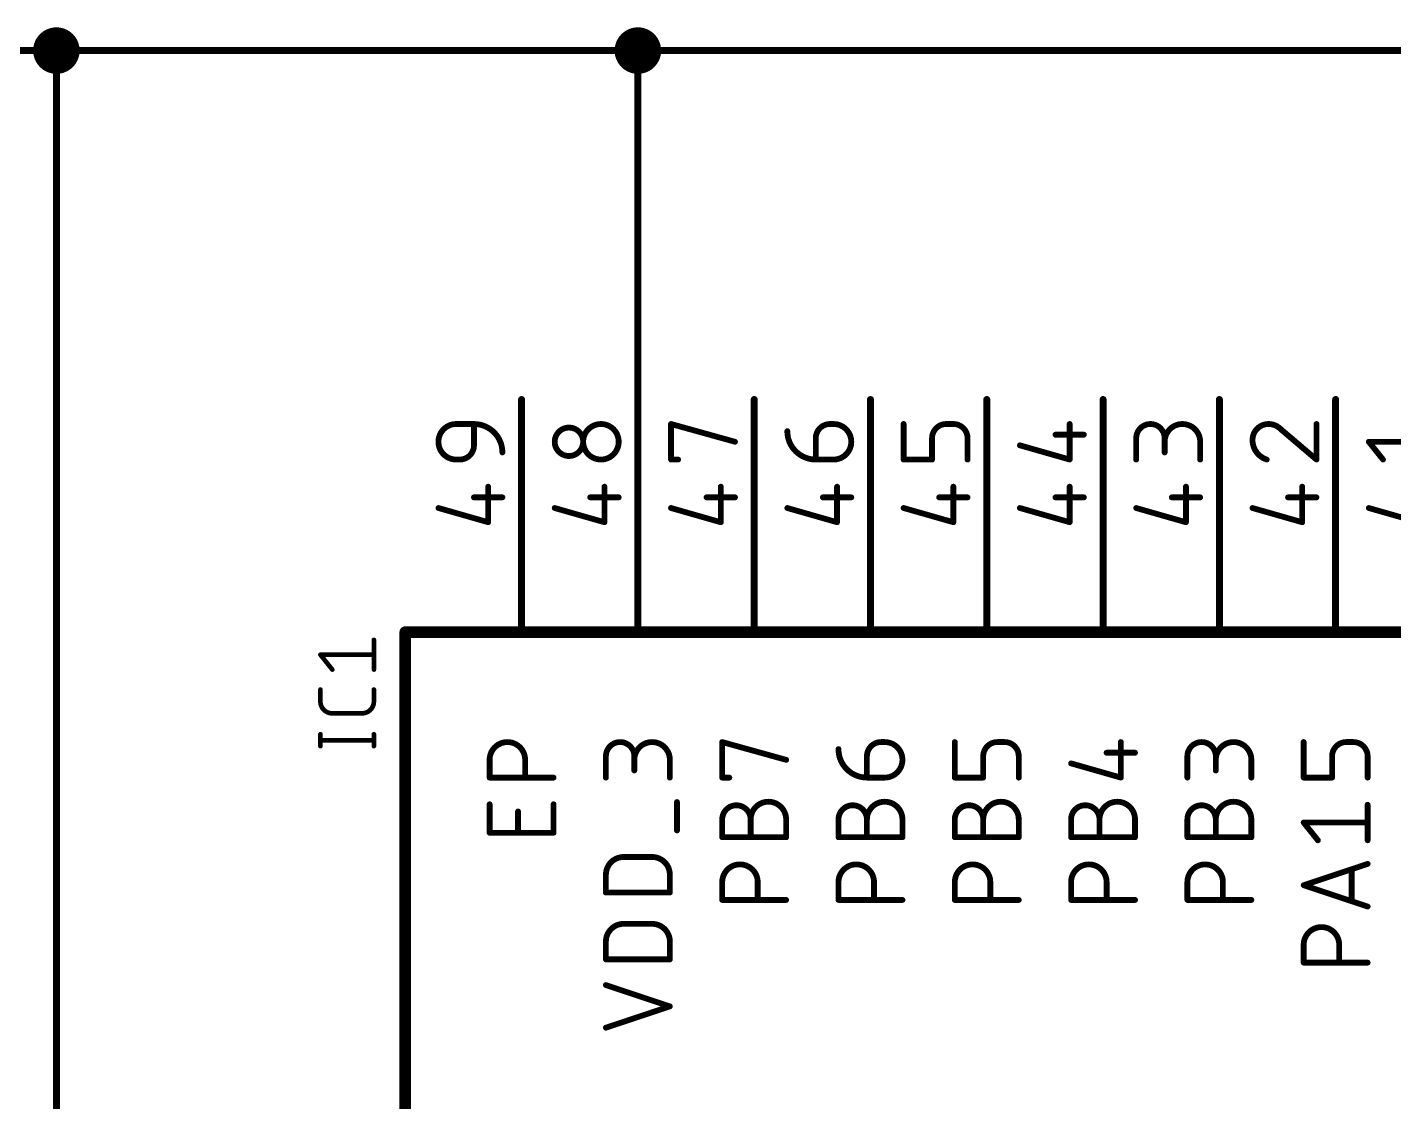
# Model space of a CAD drawing. Extents: x 0 to 261, y -15 to 164.
# Drawn here: x 46.36 to 76.2, y 90.58 to 114.05 of the extents above; entities that cross this region are included whole.
import ezdxf

# ---------------------------------------------------------------- set-up
doc = ezdxf.new("R2010")
doc.units = 0
for name, color, linetype in [('91', 110, 'CONTINUOUS'), ('94', 12, 'CONTINUOUS'), ('95', 253, 'CONTINUOUS')]:
    doc.layers.add(name, color=color, linetype=linetype)

msp = doc.modelspace()

# ---------------------------------------------------------------- linework, layer by layer
at = {"layer": '91'}
for points, const_width in [([(46.99, 113.284, 1), (46.99, 113.792, 1), (46.99, 113.284)], 0.508), ([(59.69, 113.284, 1), (59.69, 113.792, 1), (59.69, 113.284)], 0.508), ([(47.0281, 113.538, 1), (46.9519, 113.538)], 0.0762), ([(46.99, 113.5761, 1), (46.99, 113.4999)], 0.0762), ([(46.99, 113.4999, 1), (46.99, 113.5761)], 0.0762), ([(59.7281, 113.538, 1), (59.6519, 113.538)], 0.0762), ([(59.69, 113.5761, 1), (59.69, 113.4999)], 0.0762), ([(59.69, 113.4999, 1), (59.69, 113.5761)], 0.0762), ([(59.6519, 105.918, 1), (59.7281, 105.918)], 0.0762)]:
    msp.add_lwpolyline(points, format="xyb", dxfattribs=dict(at, const_width=const_width))
at = {"layer": '91', "const_width": 0.1524}
for points in [[(46.99, 113.538), (41.91, 113.538)], [(46.99, 88.138), (46.99, 113.538)], [(59.69, 113.538), (46.99, 113.538)], [(59.69, 113.538), (59.69, 105.918)], [(102.87, 113.538), (59.69, 113.538)]]:
    msp.add_lwpolyline(points, dxfattribs=at)
at = {"layer": '94'}
for points, const_width in [([(57.15, 105.918), (57.15, 100.838)], 0.1524), ([(59.69, 105.918), (59.69, 100.838)], 0.1524), ([(62.23, 105.918), (62.23, 100.838)], 0.1524), ([(64.77, 105.918), (64.77, 100.838)], 0.1524), ([(67.31, 105.918), (67.31, 100.838)], 0.1524), ([(69.85, 105.918), (69.85, 100.838)], 0.1524), ([(72.39, 105.918), (72.39, 100.838)], 0.1524), ([(74.93, 105.918), (74.93, 100.838)], 0.1524), ([(54.61, 100.838), (90.17, 100.838)], 0.254), ([(54.61, 100.838), (54.61, 44.958)], 0.254)]:
    msp.add_lwpolyline(points, dxfattribs=dict(at, const_width=const_width))
for points, const_width in [([(57.1881, 105.918, 1), (57.1119, 105.918)], 0.0762), ([(59.7281, 105.918, 1), (59.6519, 105.918)], 0.0762), ([(62.2681, 105.918, 1), (62.1919, 105.918)], 0.0762), ([(64.8081, 105.918, 1), (64.7319, 105.918)], 0.0762), ([(67.3481, 105.918, 1), (67.2719, 105.918)], 0.0762), ([(69.8881, 105.918, 1), (69.8119, 105.918)], 0.0762), ([(72.4281, 105.918, 1), (72.3519, 105.918)], 0.0762), ([(74.9681, 105.918, 1), (74.8919, 105.918)], 0.0762), ([(54.61, 100.9015, 1), (54.61, 100.7745)], 0.127), ([(54.6735, 100.838, 1), (54.5465, 100.838)], 0.127), ([(57.1119, 100.838, 1), (57.1881, 100.838)], 0.0762), ([(59.6519, 100.838, 1), (59.7281, 100.838)], 0.0762), ([(62.1919, 100.838, 1), (62.2681, 100.838)], 0.0762), ([(64.7319, 100.838, 1), (64.8081, 100.838)], 0.0762), ([(67.2719, 100.838, 1), (67.3481, 100.838)], 0.0762), ([(69.8119, 100.838, 1), (69.8881, 100.838)], 0.0762), ([(72.3519, 100.838, 1), (72.4281, 100.838)], 0.0762), ([(74.8919, 100.838, 1), (74.9681, 100.838)], 0.0762)]:
    msp.add_lwpolyline(points, format="xyb", dxfattribs=dict(at, const_width=const_width))
at = {"layer": '95'}
for points, const_width in [([(55.722, 105.3833, 1), (55.722, 104.6072)], 0.127), ([(55.722, 105.415, 1), (55.722, 105.3515)], 0.0635), ([(55.722, 105.3515, 1), (55.722, 105.415)], 0.0635), ([(56.1418, 105.3833, 1), (56.0783, 105.3833)], 0.0635), ([(56.7309, 104.7624, 0.4142), (56.11, 105.3833)], 0.127), ([(56.11, 105.415, 1), (56.11, 105.3515)], 0.0635), ([(56.11, 105.3515, 1), (56.11, 105.415)], 0.0635), ([(58.1843, 105.3056, 1), (58.1843, 104.6848)], 0.127), ([(58.1843, 104.6848, 1), (58.1843, 105.3057)], 0.127), ([(58.1843, 105.3374, 1), (58.1843, 105.2739)], 0.0635), ([(58.1843, 105.2739, 1), (58.1843, 105.3374)], 0.0635), ([(58.8828, 105.3833, 1), (58.8828, 104.6072)], 0.127), ([(58.8828, 104.6072, 1), (58.8828, 105.3833)], 0.127), ([(58.8828, 105.415, 1), (58.8828, 105.3515)], 0.0635), ([(58.8828, 105.3515, 1), (58.8828, 105.415)], 0.0635), ([(60.4457, 105.3833, 1), (60.3822, 105.3833)], 0.0635), ([(60.4224, 105.4139, 1), (60.4054, 105.3527)], 0.0635), ([(63.8852, 105.3833, 0.4142), (63.5748, 105.0728)], 0.127), ([(63.8852, 105.415, 1), (63.8852, 105.3515)], 0.0635), ([(63.8852, 105.3515, 1), (63.8852, 105.415)], 0.0635), ([(63.9628, 104.6072, 1), (63.9628, 105.3833)], 0.127), ([(63.9628, 105.415, 1), (63.9628, 105.3515)], 0.0635), ([(63.9628, 105.3515, 1), (63.9628, 105.415)], 0.0635), ([(65.5256, 105.3833, 1), (65.4621, 105.3833)], 0.0635), ([(66.4252, 105.3833, 0.4142), (66.1148, 105.0728)], 0.127), ([(66.4252, 105.415, 1), (66.4252, 105.3515)], 0.0635), ([(66.4252, 105.3515, 1), (66.4252, 105.415)], 0.0635), ([(66.8909, 105.0728, 0.4142), (66.5805, 105.3833)], 0.127), ([(66.5805, 105.415, 1), (66.5805, 105.3515)], 0.0635), ([(66.5805, 105.3515, 1), (66.5805, 105.415)], 0.0635), ([(69.1522, 105.3833, 1), (69.0887, 105.3833)], 0.0635), ([(71.1948, 105.0728, 1), (70.5739, 105.0728)], 0.127), ([(71.9709, 104.9952, 1), (71.1948, 104.9952)], 0.127), ([(73.4631, 105.3833, 0.4142), (73.1139, 105.034)], 0.127), ([(73.7348, 105.2668, 0.2053), (73.4631, 105.3833)], 0.127), ([(73.4631, 105.415, 1), (73.4632, 105.3515)], 0.0635), ([(73.4631, 105.3515, 1), (73.4631, 105.415)], 0.0635), ([(74.5427, 105.3833, 1), (74.4792, 105.3833)], 0.0635), ([(61.8024, 104.9646, 1), (61.8194, 105.0258)], 0.0635), ([(62.9856, 105.228, 1), (62.9221, 105.228)], 0.0635), ([(62.9539, 105.228, 0.4142), (63.5748, 104.6072)], 0.127), ([(63.6065, 105.0728, 1), (63.543, 105.0728)], 0.0635), ([(63.543, 105.0728, 1), (63.6065, 105.0728)], 0.0635), ([(66.1465, 105.0728, 1), (66.083, 105.0728)], 0.0635), ([(66.083, 105.0728, 1), (66.1465, 105.0728)], 0.0635), ([(66.9227, 105.0728, 1), (66.8591, 105.0728)], 0.0635), ([(66.8591, 105.0728, 1), (66.9227, 105.0728)], 0.0635), ([(68.81, 105.1822, 1), (68.81, 105.1187)], 0.0635), ([(69.4309, 105.1187, 1), (69.4309, 105.1822)], 0.0635), ([(70.6057, 105.0728, 1), (70.5422, 105.0728)], 0.0635), ([(70.5422, 105.0728, 1), (70.6057, 105.0728)], 0.0635), ([(71.2265, 105.0728, 1), (71.163, 105.0728)], 0.0635), ([(71.163, 105.0728, 1), (71.2265, 105.0728)], 0.0635), ([(72.0027, 104.9952, 1), (71.9391, 104.9952)], 0.0635), ([(73.0821, 105.034, 1), (73.1457, 105.034)], 0.0635), ([(73.1139, 105.034, 0.3252), (73.4243, 104.6072)], 0.127), ([(73.1456, 105.034, 1), (73.0822, 105.034)], 0.0635), ([(73.7554, 105.291, 1), (73.7142, 105.2427)], 0.0635), ([(73.7118, 105.245, 1), (73.7578, 105.2887)], 0.0635), ([(75.6539, 105.027, 1), (75.6539, 104.9635)], 0.0635), ([(75.6787, 105.015, 1), (75.6291, 104.9754)], 0.0635), ([(55.7996, 104.6072, 0.4142), (56.11, 104.9176)], 0.127), ([(56.1418, 104.9176, 1), (56.0783, 104.9176)], 0.0635), ([(56.0783, 104.9176, 1), (56.1418, 104.9176)], 0.0635), ([(56.6992, 104.7624, 1), (56.7627, 104.7624)], 0.0635), ([(58.1843, 104.7165, 1), (58.1843, 104.653)], 0.0635), ([(58.1843, 104.653, 1), (58.1843, 104.7165)], 0.0635), ([(68.0426, 104.9481, 1), (68.0252, 104.8871)], 0.0635), ([(71.163, 104.9952, 1), (71.2265, 104.9952)], 0.0635), ([(71.163, 104.7624, 1), (71.2265, 104.7624)], 0.0635), ([(71.9391, 104.9952, 1), (72.0027, 104.9952)], 0.0635), ([(55.722, 104.6389, 1), (55.722, 104.5754)], 0.0635), ([(55.722, 104.5754, 1), (55.722, 104.6389)], 0.0635), ([(55.7996, 104.6389, 1), (55.7996, 104.5754)], 0.0635), ([(55.7996, 104.5754, 1), (55.7996, 104.6389)], 0.0635), ([(58.8828, 104.6389, 1), (58.8828, 104.5754)], 0.0635), ([(58.8828, 104.5754, 1), (58.8828, 104.6389)], 0.0635), ([(60.4139, 104.6389, 1), (60.4139, 104.5754)], 0.0635), ([(60.3822, 104.6072, 1), (60.4457, 104.6072)], 0.0635), ([(60.5691, 104.5754, 1), (60.5691, 104.6389)], 0.0635), ([(63.543, 104.6072, 1), (63.6065, 104.6072)], 0.0635), ([(63.5748, 104.6389, 1), (63.5748, 104.5754)], 0.0635), ([(63.5748, 104.5754, 1), (63.5748, 104.6389)], 0.0635), ([(63.9628, 104.6389, 1), (63.9628, 104.5754)], 0.0635), ([(63.9628, 104.5754, 1), (63.9628, 104.6389)], 0.0635), ([(65.4939, 104.6389, 1), (65.4939, 104.5754)], 0.0635), ([(65.4621, 104.6072, 1), (65.5256, 104.6072)], 0.0635), ([(66.083, 104.6072, 1), (66.1465, 104.6072)], 0.0635), ([(66.1148, 104.5754, 1), (66.1148, 104.6389)], 0.0635), ([(66.8591, 104.6072, 1), (66.9227, 104.6072)], 0.0635), ([(69.0887, 104.6072, 1), (69.1522, 104.6072)], 0.0635), ([(69.1117, 104.5766, 1), (69.1292, 104.6377)], 0.0635), ([(70.5422, 104.6072, 1), (70.6057, 104.6072)], 0.0635), ([(71.9391, 104.6072, 1), (72.0027, 104.6072)], 0.0635), ([(73.4146, 104.5769, 1), (73.4341, 104.6374)], 0.0635), ([(74.4792, 104.6072, 1), (74.5427, 104.6072)], 0.0635), ([(74.4903, 104.583, 1), (74.5315, 104.6313)], 0.0635), ([(75.9396, 104.5873, 1), (75.9891, 104.627)], 0.0635), ([(56.4522, 104.0144, 1), (56.3887, 104.0144)], 0.0635), ([(58.9922, 104.0144, 1), (58.9287, 104.0144)], 0.0635), ([(61.5322, 104.0144, 1), (61.4687, 104.0144)], 0.0635), ([(64.0722, 104.0144, 1), (64.0087, 104.0144)], 0.0635), ([(66.6122, 104.0144, 1), (66.5487, 104.0144)], 0.0635), ([(69.1522, 104.0144, 1), (69.0887, 104.0144)], 0.0635), ([(71.6922, 104.0144, 1), (71.6287, 104.0144)], 0.0635), ([(74.2322, 104.0144, 1), (74.1687, 104.0144)], 0.0635), ([(55.3426, 103.5793, 1), (55.3252, 103.5182)], 0.0635), ([(56.11, 103.8133, 1), (56.11, 103.7498)], 0.0635), ([(56.7309, 103.7498, 1), (56.7309, 103.8133)], 0.0635), ([(57.8826, 103.5793, 1), (57.8652, 103.5182)], 0.0635), ([(58.65, 103.8133, 1), (58.65, 103.7498)], 0.0635), ([(59.2709, 103.7498, 1), (59.2709, 103.8133)], 0.0635), ([(60.4226, 103.5793, 1), (60.4052, 103.5182)], 0.0635), ([(61.19, 103.8133, 1), (61.19, 103.7498)], 0.0635), ([(61.8109, 103.7498, 1), (61.8109, 103.8133)], 0.0635), ([(62.9626, 103.5793, 1), (62.9452, 103.5182)], 0.0635), ([(63.73, 103.8133, 1), (63.73, 103.7498)], 0.0635), ([(64.3509, 103.7498, 1), (64.3509, 103.8133)], 0.0635), ([(65.5026, 103.5793, 1), (65.4852, 103.5182)], 0.0635), ([(66.27, 103.8133, 1), (66.27, 103.7498)], 0.0635), ([(66.8909, 103.7498, 1), (66.8909, 103.8133)], 0.0635), ([(68.0426, 103.5793, 1), (68.0252, 103.5182)], 0.0635), ([(68.81, 103.8133, 1), (68.81, 103.7498)], 0.0635), ([(69.4309, 103.7498, 1), (69.4309, 103.8133)], 0.0635), ([(70.5826, 103.5793, 1), (70.5652, 103.5182)], 0.0635), ([(71.35, 103.8133, 1), (71.35, 103.7498)], 0.0635), ([(71.9709, 103.7498, 1), (71.9709, 103.8133)], 0.0635), ([(73.1226, 103.5793, 1), (73.1052, 103.5182)], 0.0635), ([(73.89, 103.8133, 1), (73.89, 103.7498)], 0.0635), ([(74.5109, 103.7498, 1), (74.5109, 103.8133)], 0.0635), ([(75.6626, 103.5793, 1), (75.6452, 103.5182)], 0.0635), ([(56.3887, 103.2383, 1), (56.4522, 103.2383)], 0.0635), ([(56.4117, 103.2078, 1), (56.4292, 103.2688)], 0.0635), ([(58.9287, 103.2383, 1), (58.9922, 103.2383)], 0.0635), ([(58.9517, 103.2078, 1), (58.9692, 103.2688)], 0.0635), ([(61.4687, 103.2383, 1), (61.5322, 103.2383)], 0.0635), ([(61.4917, 103.2078, 1), (61.5092, 103.2688)], 0.0635), ([(64.0087, 103.2383, 1), (64.0722, 103.2383)], 0.0635), ([(64.0317, 103.2078, 1), (64.0492, 103.2688)], 0.0635), ([(66.5487, 103.2383, 1), (66.6122, 103.2383)], 0.0635), ([(66.5717, 103.2078, 1), (66.5892, 103.2688)], 0.0635), ([(69.0887, 103.2383, 1), (69.1522, 103.2383)], 0.0635), ([(69.1117, 103.2078, 1), (69.1292, 103.2688)], 0.0635), ([(71.6287, 103.2383, 1), (71.6922, 103.2383)], 0.0635), ([(71.6517, 103.2078, 1), (71.6692, 103.2688)], 0.0635), ([(74.1687, 103.2383, 1), (74.2322, 103.2383)], 0.0635), ([(74.1917, 103.2078, 1), (74.2092, 103.2688)], 0.0635), ([(53.9496, 100.6701, 1), (53.8988, 100.6701)], 0.0508), ([(52.7756, 100.3614, 1), (52.736, 100.3297)], 0.0508), ([(52.7558, 100.3709, 1), (52.7558, 100.3201)], 0.0508), ([(53.9242, 100.3201, 1), (53.9242, 100.3709)], 0.0508), ([(52.9956, 100.0051, 1), (53.0353, 100.0368)], 0.0508), ([(53.8988, 100.021, 1), (53.9496, 100.021)], 0.0508), ([(52.7812, 99.5844, 1), (52.7304, 99.5844)], 0.0508), ([(52.7558, 99.3248, 0.4142), (53.0154, 99.0651)], 0.1016), ([(52.7812, 99.3248, 1), (52.7304, 99.3248)], 0.0508), ([(53.6646, 99.0651, 0.4142), (53.9242, 99.3248)], 0.1016), ([(53.9496, 99.5844, 1), (53.8988, 99.5844)], 0.0508), ([(53.9496, 99.3248, 1), (53.8988, 99.3248)], 0.0508), ([(52.7304, 99.3248, 1), (52.7812, 99.3248)], 0.0508), ([(53.0154, 99.0905, 1), (53.0154, 99.0397)], 0.0508), ([(53.0154, 99.0397, 1), (53.0154, 99.0905)], 0.0508), ([(53.6646, 99.0905, 1), (53.6646, 99.0397)], 0.0508), ([(53.6646, 99.0397, 1), (53.6646, 99.0905)], 0.0508), ([(53.8988, 99.3248, 1), (53.9496, 99.3248)], 0.0508), ([(52.7812, 98.6084, 1), (52.7304, 98.6084)], 0.0508), ([(52.7558, 98.504, 1), (52.7558, 98.4532)], 0.0508), ([(53.9496, 98.6084, 1), (53.8988, 98.6084)], 0.0508), ([(53.9242, 98.4532, 1), (53.9242, 98.504)], 0.0508), ([(57.2276, 98.0496, 1), (56.4515, 98.0496)], 0.127), ([(59.6124, 98.1273, 1), (58.9915, 98.1273)], 0.127), ([(60.3885, 98.0496, 1), (59.6124, 98.0496)], 0.127), ([(61.5633, 98.4377, 1), (61.4997, 98.4377)], 0.0635), ([(61.54, 98.4683, 1), (61.523, 98.4071)], 0.0635), ([(65.0028, 98.4377, 0.4142), (64.6924, 98.1273)], 0.127), ([(65.0028, 98.4695, 1), (65.0028, 98.406)], 0.0635), ([(65.0028, 98.406, 1), (65.0028, 98.4695)], 0.0635), ([(65.0804, 97.6616, 1), (65.0804, 98.4377)], 0.127), ([(65.0804, 98.4695, 1), (65.0804, 98.406)], 0.0635), ([(65.0804, 98.406, 1), (65.0804, 98.4695)], 0.0635), ([(66.6433, 98.4377, 1), (66.5798, 98.4377)], 0.0635), ([(67.5428, 98.4377, 0.4142), (67.2324, 98.1273)], 0.127), ([(67.5428, 98.4695, 1), (67.5428, 98.406)], 0.0635), ([(67.5428, 98.406, 1), (67.5428, 98.4695)], 0.0635), ([(68.0085, 98.1273, 0.4142), (67.6981, 98.4377)], 0.127), ([(67.6981, 98.4695, 1), (67.6981, 98.406)], 0.0635), ([(67.6981, 98.406, 1), (67.6981, 98.4695)], 0.0635), ([(70.2698, 98.4377, 1), (70.2063, 98.4377)], 0.0635), ([(72.3124, 98.1273, 1), (71.6915, 98.1273)], 0.127), ([(73.0885, 98.0496, 1), (72.3124, 98.0496)], 0.127), ([(74.2632, 98.4377, 1), (74.1997, 98.4377)], 0.0635), ([(75.1628, 98.4377, 0.4142), (74.8524, 98.1273)], 0.127), ([(75.1628, 98.4695, 1), (75.1628, 98.406)], 0.0635), ([(75.1628, 98.406, 1), (75.1628, 98.4695)], 0.0635), ([(75.6285, 98.1273, 0.4142), (75.3181, 98.4377)], 0.127), ([(75.3181, 98.4695, 1), (75.3181, 98.406)], 0.0635), ([(75.3181, 98.406, 1), (75.3181, 98.4695)], 0.0635), ([(52.7304, 98.3488, 1), (52.7812, 98.3488)], 0.0508), ([(53.8988, 98.3488, 1), (53.9496, 98.3488)], 0.0508), ([(59.0233, 98.1273, 1), (58.9597, 98.1273)], 0.0635), ([(59.6441, 98.1273, 1), (59.5806, 98.1273)], 0.0635), ([(64.1032, 98.2825, 1), (64.0397, 98.2825)], 0.0635), ([(64.0715, 98.2825, 0.4142), (64.6924, 97.6616)], 0.127), ([(64.7241, 98.1273, 1), (64.6606, 98.1273)], 0.0635), ([(67.2641, 98.1273, 1), (67.2006, 98.1273)], 0.0635), ([(68.0403, 98.1273, 1), (67.9767, 98.1273)], 0.0635), ([(69.9276, 98.2366, 1), (69.9276, 98.1731)], 0.0635), ([(70.5485, 98.1731, 1), (70.5485, 98.2366)], 0.0635), ([(71.7233, 98.1273, 1), (71.6598, 98.1273)], 0.0635), ([(72.3441, 98.1273, 1), (72.2806, 98.1273)], 0.0635), ([(74.8841, 98.1273, 1), (74.8206, 98.1273)], 0.0635), ([(75.6603, 98.1273, 1), (75.5968, 98.1273)], 0.0635), ([(56.4833, 98.0496, 1), (56.4198, 98.0496)], 0.0635), ([(56.4198, 98.0496, 1), (56.4833, 98.0496)], 0.0635), ([(57.2594, 98.0496, 1), (57.1959, 98.0496)], 0.0635), ([(57.1959, 98.0496, 1), (57.2594, 98.0496)], 0.0635), ([(58.9597, 98.1273, 1), (59.0233, 98.1273)], 0.0635), ([(59.5806, 98.1273, 1), (59.6441, 98.1273)], 0.0635), ([(59.5806, 98.0496, 1), (59.6441, 98.0496)], 0.0635), ([(60.4203, 98.0496, 1), (60.3567, 98.0496)], 0.0635), ([(60.3567, 98.0496, 1), (60.4203, 98.0496)], 0.0635), ([(62.92, 98.0191, 1), (62.937, 98.0802)], 0.0635), ([(64.6606, 98.1273, 1), (64.7241, 98.1273)], 0.0635), ([(67.2006, 98.1273, 1), (67.2641, 98.1273)], 0.0635), ([(67.9767, 98.1273, 1), (68.0403, 98.1273)], 0.0635), ([(69.1602, 98.0026, 1), (69.1428, 97.9415)], 0.0635), ([(71.6598, 98.1273, 1), (71.7233, 98.1273)], 0.0635), ([(72.2806, 98.1273, 1), (72.3441, 98.1273)], 0.0635), ([(72.2806, 98.0496, 1), (72.3441, 98.0496)], 0.0635), ([(73.1203, 98.0496, 1), (73.0568, 98.0496)], 0.0635), ([(73.0568, 98.0496, 1), (73.1203, 98.0496)], 0.0635), ([(74.8206, 98.1273, 1), (74.8841, 98.1273)], 0.0635), ([(75.5968, 98.1273, 1), (75.6603, 98.1273)], 0.0635), ([(56.4515, 97.6933, 1), (56.4515, 97.6298)], 0.0635), ([(56.4198, 97.6616, 1), (56.4833, 97.6616)], 0.0635), ([(57.1959, 97.6616, 1), (57.2594, 97.6616)], 0.0635), ([(57.8485, 97.6298, 1), (57.8485, 97.6933)], 0.0635), ([(58.9597, 97.6616, 1), (59.0233, 97.6616)], 0.0635), ([(59.5806, 97.8168, 1), (59.6441, 97.8168)], 0.0635), ([(60.3567, 97.6616, 1), (60.4203, 97.6616)], 0.0635), ([(61.4997, 97.6616, 1), (61.5633, 97.6616)], 0.0635), ([(61.5315, 97.6933, 1), (61.5315, 97.6298)], 0.0635), ([(61.6867, 97.6298, 1), (61.6867, 97.6933)], 0.0635), ([(64.6606, 97.6616, 1), (64.7241, 97.6616)], 0.0635), ([(64.6924, 97.6933, 1), (64.6924, 97.6298)], 0.0635), ([(64.6924, 97.6298, 1), (64.6924, 97.6933)], 0.0635), ([(65.0804, 97.6933, 1), (65.0804, 97.6298)], 0.0635), ([(65.0804, 97.6298, 1), (65.0804, 97.6933)], 0.0635), ([(66.6115, 97.6933, 1), (66.6115, 97.6298)], 0.0635), ([(66.5798, 97.6616, 1), (66.6433, 97.6616)], 0.0635), ([(67.2006, 97.6616, 1), (67.2641, 97.6616)], 0.0635), ([(67.2324, 97.6298, 1), (67.2324, 97.6933)], 0.0635), ([(67.9767, 97.6616, 1), (68.0403, 97.6616)], 0.0635), ([(70.2063, 97.6616, 1), (70.2698, 97.6616)], 0.0635), ([(70.2293, 97.6311, 1), (70.2468, 97.6921)], 0.0635), ([(71.6598, 97.6616, 1), (71.7233, 97.6616)], 0.0635), ([(72.2806, 97.8168, 1), (72.3441, 97.8168)], 0.0635), ([(73.0568, 97.6616, 1), (73.1203, 97.6616)], 0.0635), ([(74.2315, 97.6933, 1), (74.2315, 97.6298)], 0.0635), ([(74.1997, 97.6616, 1), (74.2632, 97.6616)], 0.0635), ([(74.8206, 97.6616, 1), (74.8841, 97.6616)], 0.0635), ([(74.8524, 97.6298, 1), (74.8524, 97.6933)], 0.0635), ([(75.5968, 97.6616, 1), (75.6603, 97.6616)], 0.0635), ([(56.4833, 97.0784, 1), (56.4198, 97.0784)], 0.0635), ([(57.8803, 97.0784, 1), (57.8167, 97.0784)], 0.0635), ([(60.5755, 97.1281, 1), (60.512, 97.1281)], 0.0635), ([(62.1524, 96.7469, 1), (61.5315, 96.7469)], 0.127), ([(62.9285, 96.7469, 1), (62.1524, 96.7469)], 0.127), ([(64.6924, 96.7469, 1), (64.0715, 96.7469)], 0.127), ([(65.4685, 96.7469, 1), (64.6924, 96.7469)], 0.127), ([(67.2324, 96.7469, 1), (66.6115, 96.7469)], 0.127), ([(68.0085, 96.7469, 1), (67.2324, 96.7469)], 0.127), ([(69.7724, 96.7469, 1), (69.1515, 96.7469)], 0.127), ([(70.5485, 96.7469, 1), (69.7724, 96.7469)], 0.127), ([(72.3124, 96.7469, 1), (71.6915, 96.7469)], 0.127), ([(73.0885, 96.7469, 1), (72.3124, 96.7469)], 0.127), ([(75.6603, 97.0688, 1), (75.5968, 97.0688)], 0.0635), ([(57.1041, 96.9232, 1), (57.0406, 96.9232)], 0.0635), ([(61.5633, 96.7469, 1), (61.4997, 96.7469)], 0.0635), ([(61.4997, 96.7469, 1), (61.5633, 96.7469)], 0.0635), ([(62.1841, 96.7469, 1), (62.1206, 96.7469)], 0.0635), ([(62.1206, 96.7469, 1), (62.1841, 96.7469)], 0.0635), ([(62.1206, 96.7469, 1), (62.1841, 96.7469)], 0.0635), ([(62.8967, 96.7469, 1), (62.9602, 96.7469)], 0.0635), ([(62.9603, 96.7469, 1), (62.8967, 96.7469)], 0.0635), ([(64.1033, 96.7469, 1), (64.0397, 96.7469)], 0.0635), ([(64.0397, 96.7469, 1), (64.1033, 96.7469)], 0.0635), ([(64.7241, 96.7469, 1), (64.6606, 96.7469)], 0.0635), ([(64.6606, 96.7469, 1), (64.7241, 96.7469)], 0.0635), ([(64.6606, 96.7469, 1), (64.7241, 96.7469)], 0.0635), ([(65.4367, 96.7469, 1), (65.5002, 96.7469)], 0.0635), ([(65.5003, 96.7469, 1), (65.4368, 96.7469)], 0.0635), ([(66.6433, 96.7469, 1), (66.5798, 96.7469)], 0.0635), ([(66.5798, 96.7469, 1), (66.6433, 96.7469)], 0.0635), ([(67.2641, 96.7469, 1), (67.2006, 96.7469)], 0.0635), ([(67.2006, 96.7469, 1), (67.2641, 96.7469)], 0.0635), ([(67.2006, 96.7469, 1), (67.2641, 96.7469)], 0.0635), ([(68.0403, 96.7469, 1), (67.9767, 96.7469)], 0.0635), ([(67.9767, 96.7469, 1), (68.0402, 96.7469)], 0.0635), ([(69.1833, 96.7469, 1), (69.1197, 96.7469)], 0.0635), ([(69.1197, 96.7469, 1), (69.1833, 96.7469)], 0.0635), ([(69.8041, 96.7469, 1), (69.7406, 96.7469)], 0.0635), ([(69.7406, 96.7469, 1), (69.8041, 96.7469)], 0.0635), ([(69.7406, 96.7469, 1), (69.8041, 96.7469)], 0.0635), ([(70.5167, 96.7469, 1), (70.5802, 96.7469)], 0.0635), ([(70.5803, 96.7469, 1), (70.5168, 96.7469)], 0.0635), ([(71.7233, 96.7469, 1), (71.6598, 96.7469)], 0.0635), ([(71.6598, 96.7469, 1), (71.7233, 96.7469)], 0.0635), ([(72.3441, 96.7469, 1), (72.2806, 96.7469)], 0.0635), ([(72.2806, 96.7469, 1), (72.3441, 96.7469)], 0.0635), ([(72.2806, 96.7469, 1), (72.3441, 96.7469)], 0.0635), ([(73.1203, 96.7469, 1), (73.0568, 96.7469)], 0.0635), ([(73.0567, 96.7469, 1), (73.1202, 96.7469)], 0.0635), ([(74.2563, 96.7006, 1), (74.2067, 96.661)], 0.0635), ([(74.2315, 96.7125, 1), (74.2315, 96.649)], 0.0635), ([(75.6285, 96.649, 1), (75.6285, 96.7125)], 0.0635), ([(56.4515, 96.4893, 1), (56.4515, 96.4258)], 0.0635), ([(56.4198, 96.4575, 1), (56.4833, 96.4575)], 0.0635), ([(57.0406, 96.4575, 1), (57.1041, 96.4575)], 0.0635), ([(57.8167, 96.4575, 1), (57.8803, 96.4575)], 0.0635), ([(57.8485, 96.4258, 1), (57.8485, 96.4893)], 0.0635), ([(60.512, 96.5072, 1), (60.5755, 96.5072)], 0.0635), ([(61.4997, 96.3589, 1), (61.5633, 96.3589)], 0.0635), ([(61.5315, 96.3906, 1), (61.5315, 96.3271)], 0.0635), ([(62.1206, 96.3589, 1), (62.1841, 96.3589)], 0.0635), ([(62.8967, 96.3589, 1), (62.9603, 96.3589)], 0.0635), ([(62.9285, 96.3271, 1), (62.9285, 96.3906)], 0.0635), ([(64.0397, 96.3589, 1), (64.1033, 96.3589)], 0.0635), ([(64.0715, 96.3906, 1), (64.0715, 96.3271)], 0.0635), ([(64.6606, 96.3589, 1), (64.7241, 96.3589)], 0.0635), ([(65.4368, 96.3589, 1), (65.5003, 96.3589)], 0.0635), ([(65.4685, 96.3271, 1), (65.4685, 96.3906)], 0.0635), ([(66.6115, 96.3906, 1), (66.6115, 96.3271)], 0.0635), ([(66.5798, 96.3589, 1), (66.6433, 96.3589)], 0.0635), ([(67.2006, 96.3589, 1), (67.2641, 96.3589)], 0.0635), ([(67.9767, 96.3589, 1), (68.0403, 96.3589)], 0.0635), ([(68.0085, 96.3271, 1), (68.0085, 96.3906)], 0.0635), ([(69.1197, 96.3589, 1), (69.1833, 96.3589)], 0.0635), ([(69.1515, 96.3906, 1), (69.1515, 96.3271)], 0.0635), ([(69.7406, 96.3589, 1), (69.8041, 96.3589)], 0.0635), ([(70.5168, 96.3589, 1), (70.5803, 96.3589)], 0.0635), ([(70.5485, 96.3271, 1), (70.5485, 96.3906)], 0.0635), ([(71.6915, 96.3906, 1), (71.6915, 96.3271)], 0.0635), ([(71.6598, 96.3589, 1), (71.7233, 96.3589)], 0.0635), ([(72.2806, 96.3589, 1), (72.3441, 96.3589)], 0.0635), ([(73.0568, 96.3589, 1), (73.1203, 96.3589)], 0.0635), ([(73.0885, 96.3271, 1), (73.0885, 96.3906)], 0.0635), ([(74.5172, 96.2729, 1), (74.5667, 96.3126)], 0.0635), ([(75.5968, 96.2927, 1), (75.6603, 96.2927)], 0.0635), ([(59.3796, 95.9281, 0.4142), (58.9915, 95.5401)], 0.127), ([(59.3796, 95.9599, 1), (59.3796, 95.8964)], 0.0635), ([(59.3796, 95.8964, 1), (59.3796, 95.9599)], 0.0635), ([(60.0004, 95.9599, 1), (60.0004, 95.8964)], 0.0635), ([(60.3885, 95.5401, 0.4142), (60.0004, 95.9281)], 0.127), ([(60.0004, 95.8964, 1), (60.0004, 95.9599)], 0.0635), ([(62.3076, 95.3781, 1), (61.5315, 95.3781)], 0.127), ([(64.8476, 95.3781, 1), (64.0715, 95.3781)], 0.127), ([(67.3876, 95.3781, 1), (66.6115, 95.3781)], 0.127), ([(69.9276, 95.3781, 1), (69.1515, 95.3781)], 0.127), ([(72.4676, 95.3781, 1), (71.6915, 95.3781)], 0.127), ([(75.6385, 95.7475, 1), (75.6185, 95.8077)], 0.0635), ([(59.0233, 95.5401, 1), (58.9597, 95.5401)], 0.0635), ([(58.9597, 95.5401, 1), (59.0233, 95.5401)], 0.0635), ([(60.4203, 95.5401, 1), (60.3567, 95.5401)], 0.0635), ([(60.3568, 95.5401, 1), (60.4202, 95.5401)], 0.0635), ([(75.311, 95.6612, 1), (75.2475, 95.6612)], 0.0635), ([(58.9915, 95.1838, 1), (58.9915, 95.1203)], 0.0635), ([(60.3885, 95.1203, 1), (60.3885, 95.1838)], 0.0635), ([(61.5633, 95.3781, 1), (61.4997, 95.3781)], 0.0635), ([(61.4997, 95.3781, 1), (61.5633, 95.3781)], 0.0635), ([(62.3394, 95.3781, 1), (62.2759, 95.3781)], 0.0635), ([(62.2759, 95.3781, 1), (62.3394, 95.3781)], 0.0635), ([(64.1033, 95.3781, 1), (64.0397, 95.3781)], 0.0635), ([(64.0397, 95.3781, 1), (64.1033, 95.3781)], 0.0635), ([(64.8794, 95.3781, 1), (64.8159, 95.3781)], 0.0635), ([(64.8159, 95.3781, 1), (64.8794, 95.3781)], 0.0635), ([(66.6433, 95.3781, 1), (66.5798, 95.3781)], 0.0635), ([(66.5798, 95.3781, 1), (66.6433, 95.3781)], 0.0635), ([(67.4194, 95.3781, 1), (67.3559, 95.3781)], 0.0635), ([(67.3559, 95.3781, 1), (67.4194, 95.3781)], 0.0635), ([(69.1833, 95.3781, 1), (69.1197, 95.3781)], 0.0635), ([(69.1197, 95.3781, 1), (69.1833, 95.3781)], 0.0635), ([(69.9594, 95.3781, 1), (69.8959, 95.3781)], 0.0635), ([(69.8959, 95.3781, 1), (69.9594, 95.3781)], 0.0635), ([(71.7233, 95.3781, 1), (71.6598, 95.3781)], 0.0635), ([(71.6598, 95.3781, 1), (71.7233, 95.3781)], 0.0635), ([(72.4994, 95.3781, 1), (72.4359, 95.3781)], 0.0635), ([(72.4359, 95.3781, 1), (72.4994, 95.3781)], 0.0635), ([(74.2415, 95.3421, 1), (74.2215, 95.2818)], 0.0635), ([(74.2215, 95.3421, 1), (74.2415, 95.2818)], 0.0635), ([(58.9597, 95.152, 1), (59.0233, 95.152)], 0.0635), ([(60.3567, 95.152, 1), (60.4203, 95.152)], 0.0635), ([(61.4997, 94.99, 1), (61.5633, 94.99)], 0.0635), ([(61.5315, 95.0218, 1), (61.5315, 94.9583)], 0.0635), ([(62.2759, 94.99, 1), (62.3394, 94.99)], 0.0635), ([(62.9285, 94.9583, 1), (62.9285, 95.0218)], 0.0635), ([(64.0397, 94.99, 1), (64.1033, 94.99)], 0.0635), ([(64.0715, 95.0218, 1), (64.0715, 94.9583)], 0.0635), ([(64.8159, 94.99, 1), (64.8794, 94.99)], 0.0635), ([(65.4685, 94.9583, 1), (65.4685, 95.0218)], 0.0635), ([(66.6115, 95.0218, 1), (66.6115, 94.9583)], 0.0635), ([(66.5798, 94.99, 1), (66.6433, 94.99)], 0.0635), ([(67.3559, 94.99, 1), (67.4194, 94.99)], 0.0635), ([(68.0085, 94.9583, 1), (68.0085, 95.0218)], 0.0635), ([(69.1197, 94.99, 1), (69.1833, 94.99)], 0.0635), ([(69.1515, 95.0218, 1), (69.1515, 94.9583)], 0.0635), ([(69.8959, 94.99, 1), (69.9594, 94.99)], 0.0635), ([(70.5485, 94.9583, 1), (70.5485, 95.0218)], 0.0635), ([(71.6915, 95.0218, 1), (71.6915, 94.9583)], 0.0635), ([(71.6598, 94.99, 1), (71.7233, 94.99)], 0.0635), ([(72.4359, 94.99, 1), (72.4994, 94.99)], 0.0635), ([(73.0885, 94.9583, 1), (73.0885, 95.0218)], 0.0635), ([(75.2475, 94.9627, 1), (75.311, 94.9627)], 0.0635), ([(75.6185, 94.8162, 1), (75.6385, 94.8764)], 0.0635), ([(59.3796, 94.468, 0.4142), (58.9915, 94.08)], 0.127), ([(59.3796, 94.4998, 1), (59.3796, 94.4363)], 0.0635), ([(59.3796, 94.4363, 1), (59.3796, 94.4998)], 0.0635), ([(60.3885, 94.08, 0.4142), (60.0004, 94.468)], 0.127), ([(60.0004, 94.4998, 1), (60.0004, 94.4363)], 0.0635), ([(60.0004, 94.4363, 1), (60.0004, 94.4998)], 0.0635), ([(75.0076, 94.0092, 1), (74.2315, 94.0092)], 0.127), ([(59.0233, 94.08, 1), (58.9597, 94.08)], 0.0635), ([(58.9597, 94.08, 1), (59.0233, 94.08)], 0.0635), ([(60.4203, 94.08, 1), (60.3567, 94.08)], 0.0635), ([(60.3568, 94.08, 1), (60.4202, 94.08)], 0.0635), ([(74.2632, 94.0092, 1), (74.1997, 94.0092)], 0.0635), ([(74.1997, 94.0092, 1), (74.2632, 94.0092)], 0.0635), ([(75.0394, 94.0092, 1), (74.9759, 94.0092)], 0.0635), ([(74.9759, 94.0092, 1), (75.0394, 94.0092)], 0.0635), ([(58.9597, 93.6919, 1), (59.0233, 93.6919)], 0.0635), ([(58.9915, 93.7237, 1), (58.9915, 93.6602)], 0.0635), ([(60.3567, 93.6919, 1), (60.4203, 93.6919)], 0.0635), ([(60.3885, 93.6602, 1), (60.3885, 93.7237)], 0.0635), ([(74.2315, 93.6529, 1), (74.2315, 93.5894)], 0.0635), ([(74.1997, 93.6212, 1), (74.2632, 93.6212)], 0.0635), ([(74.9759, 93.6212, 1), (75.0394, 93.6212)], 0.0635), ([(75.6285, 93.5894, 1), (75.6285, 93.6529)], 0.0635), ([(59.0015, 93.1613, 1), (58.9815, 93.101)], 0.0635), ([(60.3985, 92.6354, 1), (60.3785, 92.6956)], 0.0635), ([(60.3785, 92.6354, 1), (60.3985, 92.6956)], 0.0635), ([(58.9815, 92.2299, 1), (59.0015, 92.1697)], 0.0635)]:
    msp.add_lwpolyline(points, format="xyb", dxfattribs=dict(at, const_width=const_width))
for points, const_width in [([(55.722, 105.3833), (56.11, 105.3833)], 0.127), ([(56.11, 105.3833), (56.11, 104.9176)], 0.127), ([(60.4139, 104.6072), (60.4139, 105.3833)], 0.127), ([(60.4139, 105.3833), (61.8109, 104.9952)], 0.127), ([(63.8852, 105.3833), (63.9628, 105.3833)], 0.127), ([(65.4939, 104.6072), (65.4939, 105.3833)], 0.127), ([(66.5805, 105.3833), (66.4252, 105.3833)], 0.127), ([(69.1205, 104.6072), (69.1205, 105.3833)], 0.127), ([(74.5109, 104.6072), (74.5109, 105.3833)], 0.127), ([(63.5748, 104.6072), (63.5748, 105.0728)], 0.127), ([(66.1148, 105.0728), (66.1148, 104.6072)], 0.127), ([(66.8909, 104.6072), (66.8909, 105.0728)], 0.127), ([(68.81, 105.1504), (69.4309, 105.1504)], 0.127), ([(70.5739, 104.6072), (70.5739, 105.0728)], 0.127), ([(71.1948, 105.0728), (71.1948, 104.7624)], 0.127), ([(71.9709, 104.6072), (71.9709, 104.9952)], 0.127), ([(73.7348, 105.2668), (74.5109, 104.6072)], 0.127), ([(75.9643, 104.6072), (75.6539, 104.9952)], 0.127), ([(75.6539, 104.9952), (77.0509, 104.9952)], 0.127), ([(68.0339, 104.9176), (69.1205, 104.6072)], 0.127), ([(55.7996, 104.6072), (55.722, 104.6072)], 0.127), ([(60.5691, 104.6072), (60.4139, 104.6072)], 0.127), ([(63.9628, 104.6072), (63.5748, 104.6072)], 0.127), ([(66.1148, 104.6072), (65.4939, 104.6072)], 0.127), ([(56.4205, 103.2383), (56.4205, 104.0144)], 0.127), ([(58.9605, 103.2383), (58.9605, 104.0144)], 0.127), ([(61.5005, 103.2383), (61.5005, 104.0144)], 0.127), ([(64.0405, 103.2383), (64.0405, 104.0144)], 0.127), ([(66.5805, 103.2383), (66.5805, 104.0144)], 0.127), ([(69.1205, 103.2383), (69.1205, 104.0144)], 0.127), ([(71.6605, 103.2383), (71.6605, 104.0144)], 0.127), ([(74.2005, 103.2383), (74.2005, 104.0144)], 0.127), ([(55.3339, 103.5487), (56.4205, 103.2383)], 0.127), ([(56.11, 103.7816), (56.7309, 103.7816)], 0.127), ([(57.8739, 103.5487), (58.9605, 103.2383)], 0.127), ([(58.65, 103.7816), (59.2709, 103.7816)], 0.127), ([(60.4139, 103.5487), (61.5005, 103.2383)], 0.127), ([(61.19, 103.7816), (61.8109, 103.7816)], 0.127), ([(62.9539, 103.5487), (64.0405, 103.2383)], 0.127), ([(63.73, 103.7816), (64.3509, 103.7816)], 0.127), ([(65.4939, 103.5487), (66.5805, 103.2383)], 0.127), ([(66.27, 103.7816), (66.8909, 103.7816)], 0.127), ([(68.0339, 103.5487), (69.1205, 103.2383)], 0.127), ([(68.81, 103.7816), (69.4309, 103.7816)], 0.127), ([(70.5739, 103.5487), (71.6605, 103.2383)], 0.127), ([(71.35, 103.7816), (71.9709, 103.7816)], 0.127), ([(73.1139, 103.5487), (74.2005, 103.2383)], 0.127), ([(73.89, 103.7816), (74.5109, 103.7816)], 0.127), ([(75.6539, 103.5487), (76.7405, 103.2383)], 0.127), ([(53.9242, 100.021), (53.9242, 100.6701)], 0.1016), ([(53.0154, 100.021), (52.7558, 100.3455)], 0.1016), ([(52.7558, 100.3455), (53.9242, 100.3455)], 0.1016), ([(52.7558, 99.3248), (52.7558, 99.5844)], 0.1016), ([(53.9242, 99.5844), (53.9242, 99.3248)], 0.1016), ([(53.6646, 99.0651), (53.0154, 99.0651)], 0.1016), ([(52.7558, 98.3488), (52.7558, 98.6084)], 0.1016), ([(52.7558, 98.4786), (53.9242, 98.4786)], 0.1016), ([(53.9242, 98.3488), (53.9242, 98.6084)], 0.1016), ([(61.5315, 97.6616), (61.5315, 98.4377)], 0.127), ([(61.5315, 98.4377), (62.9285, 98.0496)], 0.127), ([(65.0028, 98.4377), (65.0804, 98.4377)], 0.127), ([(66.6115, 97.6616), (66.6115, 98.4377)], 0.127), ([(67.6981, 98.4377), (67.5428, 98.4377)], 0.127), ([(70.2381, 97.6616), (70.2381, 98.4377)], 0.127), ([(74.2315, 97.6616), (74.2315, 98.4377)], 0.127), ([(75.3181, 98.4377), (75.1628, 98.4377)], 0.127), ([(58.9915, 97.6616), (58.9915, 98.1273)], 0.127), ([(59.6124, 98.1273), (59.6124, 97.8168)], 0.127), ([(64.6924, 97.6616), (64.6924, 98.1273)], 0.127), ([(67.2324, 98.1273), (67.2324, 97.6616)], 0.127), ([(68.0085, 97.6616), (68.0085, 98.1273)], 0.127), ([(69.9276, 98.2049), (70.5485, 98.2049)], 0.127), ([(71.6915, 97.6616), (71.6915, 98.1273)], 0.127), ([(72.3124, 98.1273), (72.3124, 97.8168)], 0.127), ([(74.8524, 98.1273), (74.8524, 97.6616)], 0.127), ([(75.6285, 97.6616), (75.6285, 98.1273)], 0.127), ([(56.4515, 97.6616), (56.4515, 98.0496)], 0.127), ([(57.2276, 98.0496), (57.2276, 97.6616)], 0.127), ([(60.3885, 97.6616), (60.3885, 98.0496)], 0.127), ([(69.1515, 97.972), (70.2381, 97.6616)], 0.127), ([(73.0885, 97.6616), (73.0885, 98.0496)], 0.127), ([(57.8485, 97.6616), (56.4515, 97.6616)], 0.127), ([(61.6867, 97.6616), (61.5315, 97.6616)], 0.127), ([(65.0804, 97.6616), (64.6924, 97.6616)], 0.127), ([(67.2324, 97.6616), (66.6115, 97.6616)], 0.127), ([(74.8524, 97.6616), (74.2315, 97.6616)], 0.127), ([(56.4515, 96.4575), (56.4515, 97.0784)], 0.127), ([(57.8485, 97.0784), (57.8485, 96.4575)], 0.127), ([(60.5437, 96.5072), (60.5437, 97.1281)], 0.127), ([(75.6285, 96.2927), (75.6285, 97.0688)], 0.127), ([(57.0724, 96.4575), (57.0724, 96.9232)], 0.127), ([(61.5315, 96.3589), (61.5315, 96.7469)], 0.127), ([(62.1524, 96.3589), (62.1524, 96.7469)], 0.127), ([(62.9285, 96.7469), (62.9285, 96.3589)], 0.127), ([(64.0715, 96.3589), (64.0715, 96.7469)], 0.127), ([(64.6924, 96.3589), (64.6924, 96.7469)], 0.127), ([(65.4685, 96.7469), (65.4685, 96.3589)], 0.127), ([(66.6115, 96.3589), (66.6115, 96.7469)], 0.127), ([(67.2324, 96.3589), (67.2324, 96.7469)], 0.127), ([(68.0085, 96.7469), (68.0085, 96.3589)], 0.127), ([(69.1515, 96.3589), (69.1515, 96.7469)], 0.127), ([(69.7724, 96.3589), (69.7724, 96.7469)], 0.127), ([(70.5485, 96.7469), (70.5485, 96.3589)], 0.127), ([(71.6915, 96.3589), (71.6915, 96.7469)], 0.127), ([(72.3124, 96.3589), (72.3124, 96.7469)], 0.127), ([(73.0885, 96.7469), (73.0885, 96.3589)], 0.127), ([(74.5419, 96.2927), (74.2315, 96.6808)], 0.127), ([(74.2315, 96.6808), (75.6285, 96.6808)], 0.127), ([(57.8485, 96.4575), (56.4515, 96.4575)], 0.127), ([(62.9285, 96.3589), (61.5315, 96.3589)], 0.127), ([(65.4685, 96.3589), (64.0715, 96.3589)], 0.127), ([(68.0085, 96.3589), (66.6115, 96.3589)], 0.127), ([(70.5485, 96.3589), (69.1515, 96.3589)], 0.127), ([(73.0885, 96.3589), (71.6915, 96.3589)], 0.127), ([(59.3796, 95.9281), (60.0004, 95.9281)], 0.127), ([(74.2315, 95.3119), (75.6285, 95.7776)], 0.127), ([(58.9915, 95.152), (58.9915, 95.5401)], 0.127), ([(60.3885, 95.5401), (60.3885, 95.152)], 0.127), ([(75.2793, 95.6612), (75.2793, 94.9627)], 0.127), ([(60.3885, 95.152), (58.9915, 95.152)], 0.127), ([(61.5315, 94.99), (61.5315, 95.3781)], 0.127), ([(62.3076, 95.3781), (62.3076, 94.99)], 0.127), ([(64.0715, 94.99), (64.0715, 95.3781)], 0.127), ([(64.8476, 95.3781), (64.8476, 94.99)], 0.127), ([(66.6115, 94.99), (66.6115, 95.3781)], 0.127), ([(67.3876, 95.3781), (67.3876, 94.99)], 0.127), ([(69.1515, 94.99), (69.1515, 95.3781)], 0.127), ([(69.9276, 95.3781), (69.9276, 94.99)], 0.127), ([(71.6915, 94.99), (71.6915, 95.3781)], 0.127), ([(72.4676, 95.3781), (72.4676, 94.99)], 0.127), ([(75.6285, 94.8463), (74.2315, 95.3119)], 0.127), ([(62.9285, 94.99), (61.5315, 94.99)], 0.127), ([(65.4685, 94.99), (64.0715, 94.99)], 0.127), ([(68.0085, 94.99), (66.6115, 94.99)], 0.127), ([(70.5485, 94.99), (69.1515, 94.99)], 0.127), ([(73.0885, 94.99), (71.6915, 94.99)], 0.127), ([(59.3796, 94.468), (60.0004, 94.468)], 0.127), ([(58.9915, 93.6919), (58.9915, 94.08)], 0.127), ([(60.3885, 94.08), (60.3885, 93.6919)], 0.127), ([(74.2315, 93.6212), (74.2315, 94.0092)], 0.127), ([(75.0076, 94.0092), (75.0076, 93.6212)], 0.127), ([(60.3885, 93.6919), (58.9915, 93.6919)], 0.127), ([(75.6285, 93.6212), (74.2315, 93.6212)], 0.127), ([(60.3885, 92.6655), (58.9915, 93.1312)], 0.127), ([(58.9915, 92.1998), (60.3885, 92.6655)], 0.127)]:
    msp.add_lwpolyline(points, dxfattribs=dict(at, const_width=const_width))

doc.saveas('drawing.dxf')
